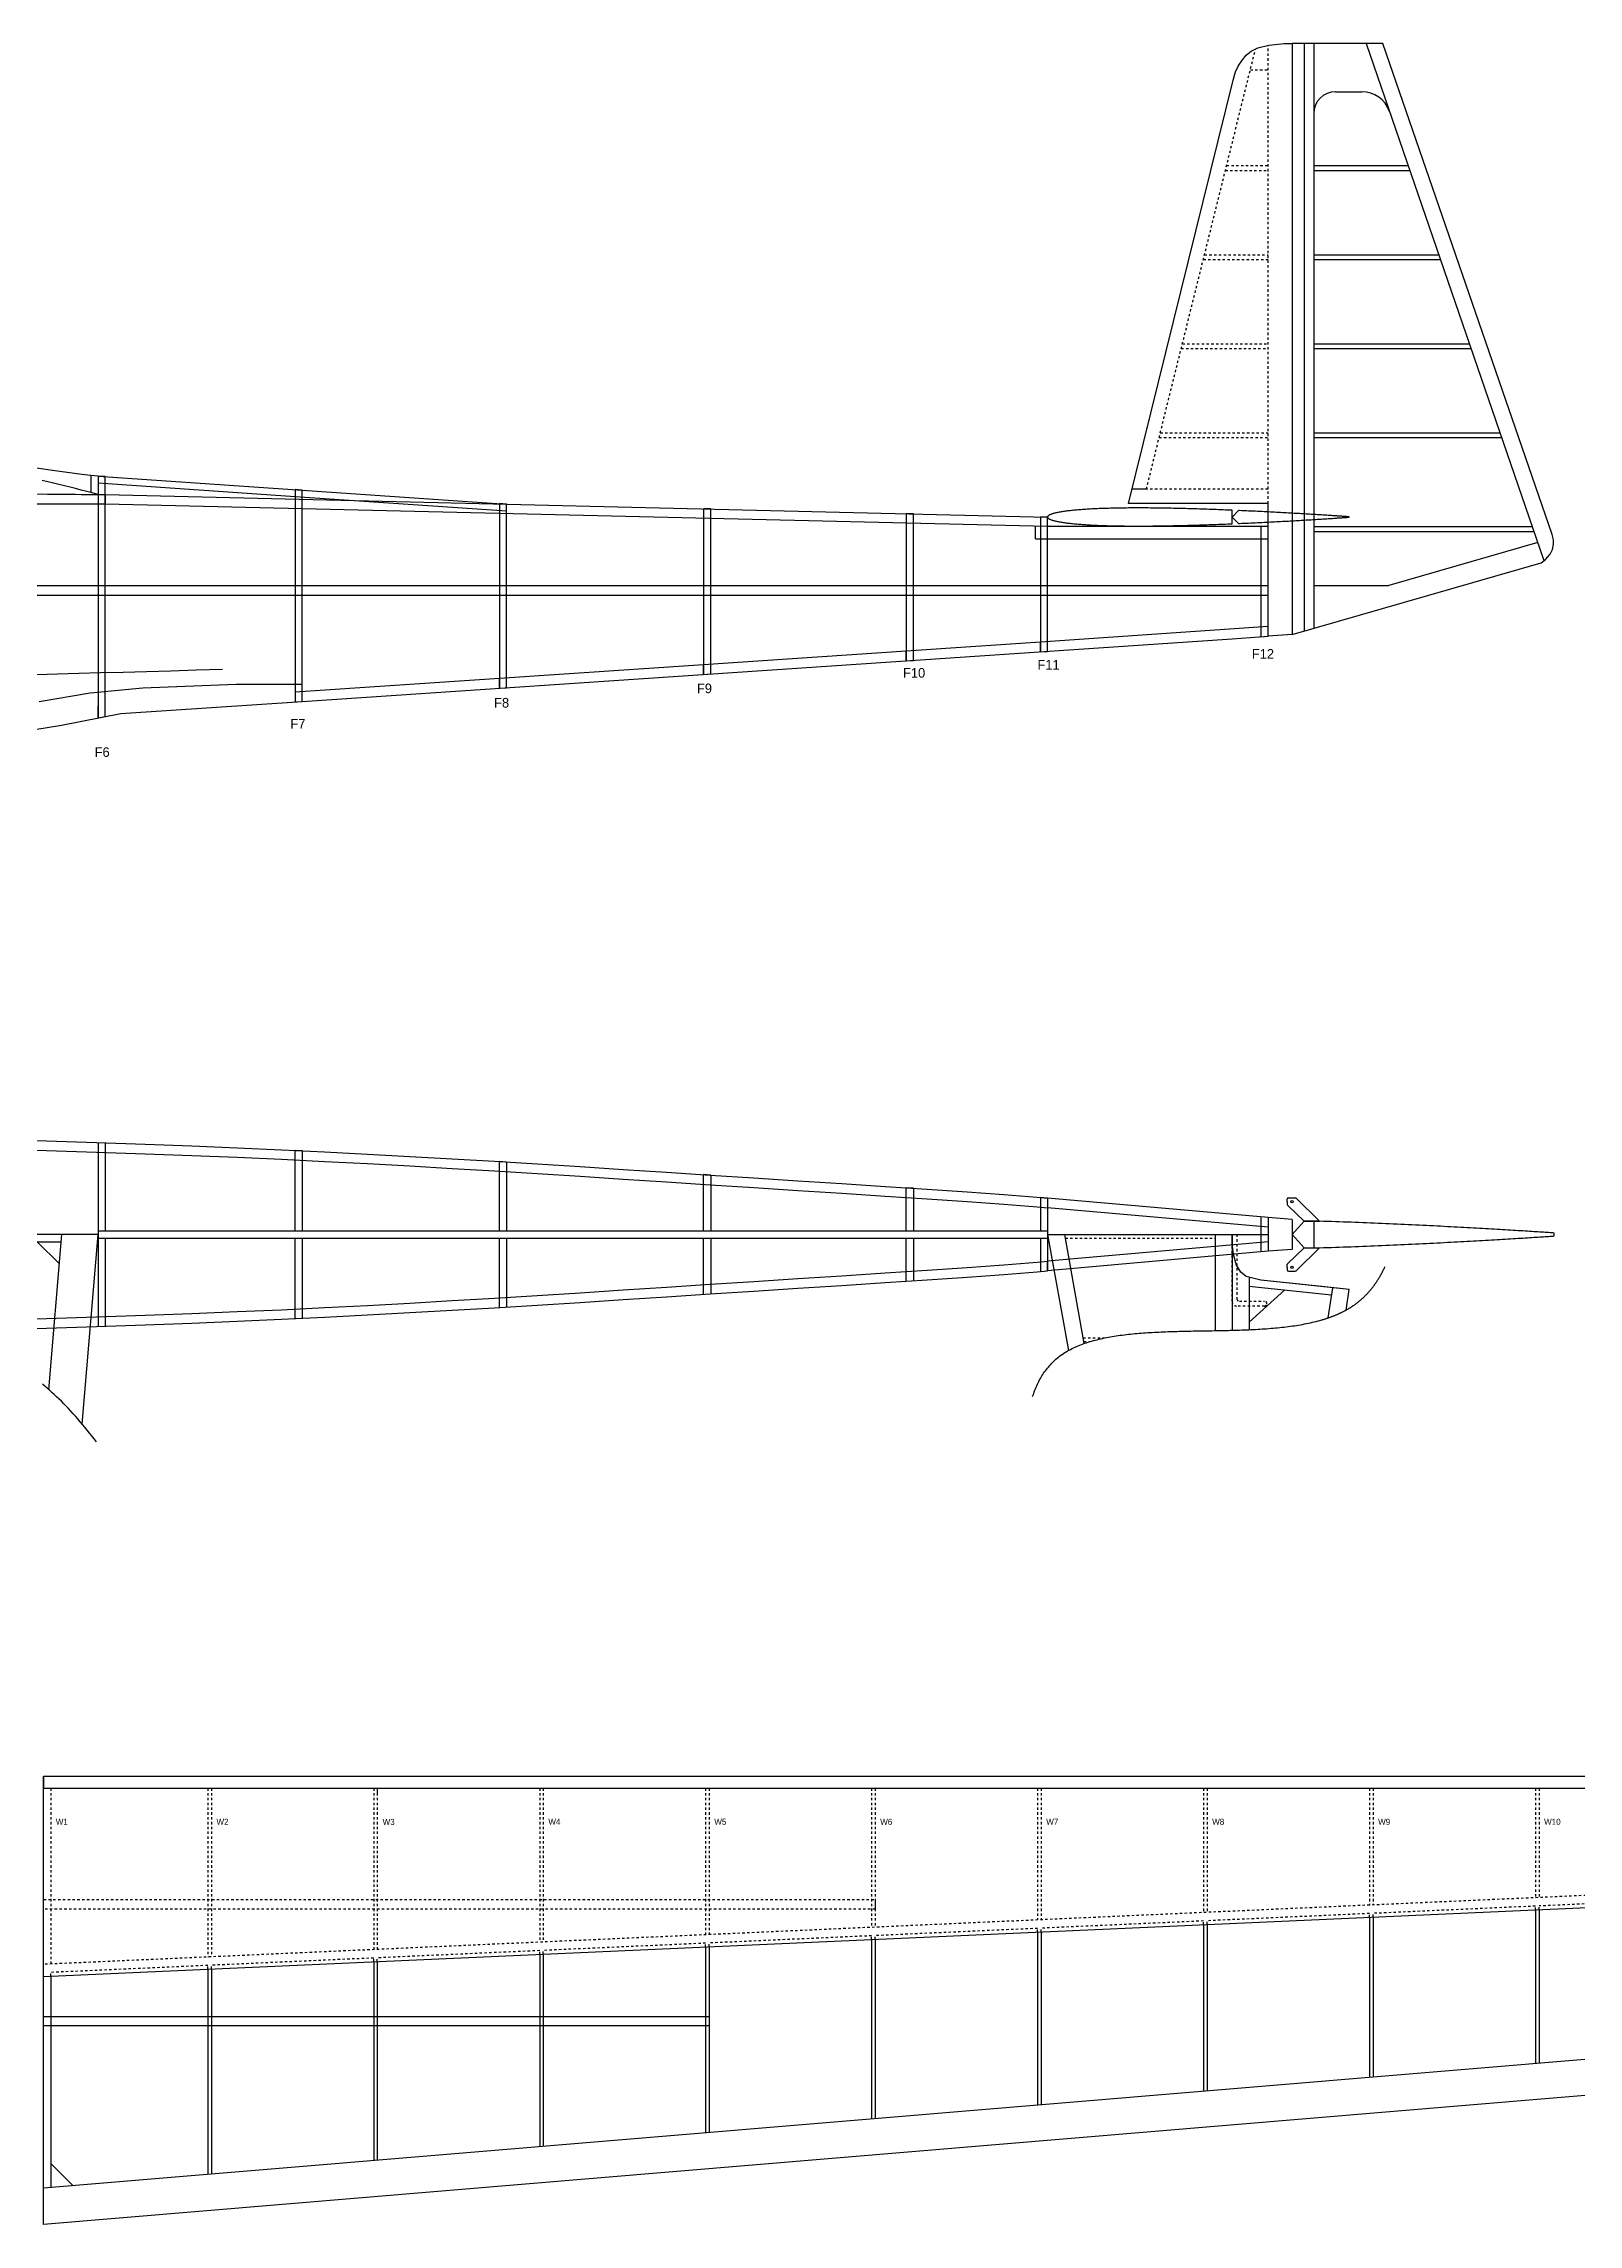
# Model space of a CAD drawing. Extents: x -88 to 2523, y 287 to 1193.
# Drawn here: x 1323 to 1960, y 287 to 1193 of the extents above; entities that cross this region are included whole.
import ezdxf

# ---------------------------------------------------------------- set-up
doc = ezdxf.new("R2010")
doc.units = 0
doc.linetypes.add('JIS_02_1_0', pattern=[2, 1, -1])
doc.layers.get('0').update_dxf_attribs({"linetype": 'CONTINUOUS'})
doc.layers.add('SÄLJ', color=7, linetype='CONTINUOUS')

# ---------------------------------------------------------------- blocks, each defined once
blk = doc.blocks.new('*U8')
at = {"layer": 'SÄLJ', "color": 253}
blk.add_text('F6', height=4, dxfattribs=at).set_placement((1343.84, 896.55))
blk = doc.blocks.new('*U9')
at = {"layer": 'SÄLJ', "color": 253}
blk.add_text('F7', height=4, dxfattribs=at).set_placement((1425.2, 908.32))
blk = doc.blocks.new('*U10')
at = {"layer": 'SÄLJ', "color": 253}
blk.add_text('F8', height=4, dxfattribs=at).set_placement((1509.84, 917.05))
blk = doc.blocks.new('*U11')
at = {"layer": 'SÄLJ', "color": 253}
blk.add_text('F9', height=4, dxfattribs=at).set_placement((1594.14, 923.04))
blk = doc.blocks.new('*U12')
at = {"layer": 'SÄLJ', "color": 253}
blk.add_text('F10', height=4, dxfattribs=at).set_placement((1679.78, 929.49))
blk = doc.blocks.new('*U13')
at = {"layer": 'SÄLJ', "color": 253}
blk.add_text('F11', height=4, dxfattribs=at).set_placement((1735.65, 932.84))
blk = doc.blocks.new('*U14')
at = {"layer": 'SÄLJ', "color": 253}
blk.add_text('F12', height=4, dxfattribs=at).set_placement((1824.75, 937.39))
blk = doc.blocks.new('*U38')
at = {"layer": 'SÄLJ', "color": 253}
blk.add_text('W1', height=2.5, rotation=360, dxfattribs=at).set_placement((1327.69, 452.82))
blk = doc.blocks.new('*U39')
at = {"layer": 'SÄLJ', "color": 253}
blk.add_text('W2', height=2.5, rotation=360, dxfattribs=at).set_placement((1394.46, 452.82))
blk = doc.blocks.new('*U40')
at = {"layer": 'SÄLJ', "color": 253}
blk.add_text('W3', height=2.5, rotation=360, dxfattribs=at).set_placement((1463.51, 452.77))
blk = doc.blocks.new('*U41')
at = {"layer": 'SÄLJ', "color": 253}
blk.add_text('W4', height=2.5, rotation=360, dxfattribs=at).set_placement((1532.39, 452.81))
blk = doc.blocks.new('*U42')
at = {"layer": 'SÄLJ', "color": 253}
blk.add_text('W5', height=2.5, rotation=360, dxfattribs=at).set_placement((1601.36, 452.81))
blk = doc.blocks.new('*U43')
at = {"layer": 'SÄLJ', "color": 253}
blk.add_text('W6', height=2.5, rotation=360, dxfattribs=at).set_placement((1670.31, 452.8))
blk = doc.blocks.new('*U44')
at = {"layer": 'SÄLJ', "color": 253}
blk.add_text('W7', height=2.5, rotation=360, dxfattribs=at).set_placement((1739.3, 452.82))
blk = doc.blocks.new('*U45')
at = {"layer": 'SÄLJ', "color": 253}
blk.add_text('W8', height=2.5, rotation=360, dxfattribs=at).set_placement((1808.26, 452.81))
blk = doc.blocks.new('*U46')
at = {"layer": 'SÄLJ', "color": 253}
blk.add_text('W9', height=2.5, rotation=360, dxfattribs=at).set_placement((1877.23, 452.81))
blk = doc.blocks.new('*U47')
at = {"layer": 'SÄLJ', "color": 253}
blk.add_text('W10', height=2.5, rotation=360, dxfattribs=at).set_placement((1946.19, 452.81))

msp = doc.modelspace()

# ---------------------------------------------------------------- linework, layer by layer
at = {"layer": 'SÄLJ', "linetype": 'JIS_02_1_0'}
for p, q in [((1780.91, 1007.86), (1826.24, 1190.62)), ((1831.48, 1001.86), (1831.48, 1192.1)), ((1824.12, 1182.1), (1831.48, 1182.1)), ((1814.24, 1142.24), (1831.48, 1142.24)), ((1813.74, 1140.24), (1831.48, 1140.24)), ((1804.57, 1103.24), (1831.48, 1103.24)), ((1805.06, 1105.24), (1831.48, 1105.24)), ((1795.39, 1066.24), (1831.48, 1066.24)), ((1795.89, 1068.24), (1831.48, 1068.24)), ((1786.22, 1029.24), (1831.48, 1029.24)), ((1786.71, 1031.24), (1831.48, 1031.24)), ((1831.48, 1007.86), (1780.91, 1007.86)), ((1747.25, 696.6), (1809.56, 696.6)), ((1754.67, 655.11), (1763.52, 655.11)), ((1754.94, 653.61), (1757.53, 653.61)), ((1325.63, 468), (1325.63, 394.97)), ((1390.84, 468), (1390.84, 397.88)), ((1392.34, 468), (1392.34, 397.95)), ((1459.81, 468), (1459.81, 400.96)), ((1461.31, 468), (1461.31, 401.03)), ((1528.78, 468), (1528.78, 404.04)), ((1530.28, 468), (1530.28, 404.11)), ((1597.74, 468), (1597.74, 407.12)), ((1599.24, 468), (1599.24, 407.19)), ((1666.71, 468), (1666.71, 410.2)), ((1668.21, 468), (1668.21, 410.27)), ((1735.68, 468), (1735.68, 413.28)), ((1737.18, 468), (1737.18, 413.35)), ((1804.64, 468), (1804.64, 416.36)), ((1806.14, 468), (1806.14, 416.43)), ((1873.61, 468), (1873.61, 419.44)), ((1875.11, 468), (1875.11, 419.51)), ((1942.58, 468), (1942.58, 422.52)), ((1944.08, 468), (1944.08, 422.59)), ((2507.1, 447.74), (1322.63, 394.83)), ((1322.63, 421.8), (1668.21, 421.8)), ((1668.21, 417.8), (1322.63, 417.8)), ((1942.58, 419.02), (1875.11, 416.01)), ((1942.58, 417.52), (1942.58, 419.02)), ((2010.8, 422.07), (1944.08, 419.09)), ((1944.08, 417.59), (1944.08, 419.09)), ((1735.68, 409.78), (1668.21, 406.77)), ((1735.68, 408.28), (1735.68, 409.78)), ((1804.64, 412.86), (1737.18, 409.85)), ((1737.18, 408.35), (1737.18, 409.85)), ((1804.64, 411.36), (1804.64, 412.86)), ((1873.61, 415.94), (1806.14, 412.93)), ((1806.14, 411.43), (1806.14, 412.93)), ((1873.61, 414.44), (1873.61, 415.94)), ((1875.11, 414.51), (1875.11, 416.01)), ((1528.78, 400.54), (1461.31, 397.53)), ((1528.78, 399.04), (1528.78, 400.54)), ((1597.74, 403.62), (1530.28, 400.61)), ((1530.28, 399.11), (1530.28, 400.61)), ((1597.74, 402.12), (1597.74, 403.62)), ((1666.71, 406.7), (1599.24, 403.69)), ((1599.24, 402.19), (1599.24, 403.69)), ((1666.71, 405.2), (1666.71, 406.7)), ((1668.21, 405.27), (1668.21, 406.77)), ((1390.84, 394.38), (1325.63, 391.47)), ((1325.63, 389.97), (1325.63, 391.47)), ((1390.84, 392.88), (1390.84, 394.38)), ((1459.81, 397.46), (1392.34, 394.45)), ((1392.34, 392.95), (1392.34, 394.45)), ((1459.81, 395.96), (1459.81, 397.46)), ((1461.31, 396.03), (1461.31, 397.53))]:
    msp.add_line(p, q, dxfattribs=at)
at = {"layer": 'SÄLJ'}
for p, q in [((1846.48, 1192.95), (1846.48, 948.88)), ((1850.48, 1192.95), (1850.48, 950.03)), ((1872.19, 1192.95), (1946.08, 978.23)), ((1879.19, 1192.95), (1872.19, 1192.95)), ((1859.48, 1172.95), (1870.51, 1172.95)), ((1850.48, 1142.24), (1889.64, 1142.24)), ((1850.48, 1140.24), (1890.33, 1140.24)), ((1850.48, 1105.24), (1902.38, 1105.24)), ((1850.48, 1103.24), (1903.06, 1103.24)), ((1850.48, 1068.24), (1915.11, 1068.24)), ((1850.48, 1066.24), (1915.8, 1066.24)), ((1850.48, 1031.24), (1927.84, 1031.24)), ((1850.48, 1029.24), (1928.53, 1029.24)), ((1342.24, 1013.46), (1342.24, 1006.39)), ((1345.24, 1013.26), (1515.02, 1001.61)), ((1345.24, 1013.07), (1345.24, 1005.59)), ((1427.13, 1004.64), (1345.24, 1010.26)), ((1780.91, 1007.86), (1774.91, 1007.86)), ((1348.24, 1005.59), (1739.87, 996.24)), ((1739.87, 992.24), (1348.24, 1001.54)), ((1515.02, 998.61), (1427.13, 1004.64)), ((1734.87, 987.24), (1734.87, 992.36)), ((1739.87, 992.24), (1739.87, 996.24)), ((1831.48, 992.24), (1739.87, 992.24)), ((1831.48, 946.69), (1831.48, 992.24)), ((1850.48, 992.24), (1941.26, 992.24)), ((1850.48, 990.24), (1941.95, 990.24)), ((1734.87, 987.24), (1831.48, 987.24)), ((1943.53, 985.65), (1881.72, 967.76)), ((1159.02, 967.76), (1816.56, 967.76)), ((1159.02, 963.76), (1816.56, 963.76)), ((1816.56, 967.76), (1831.48, 967.76)), ((1816.56, 963.76), (1831.48, 963.76)), ((1850.48, 967.76), (1881.72, 967.76)), ((1345.24, 912.73), (1345.24, 917.73)), ((1345.24, 912.73), (1345.24, 915.73)), ((1430.13, 919.61), (1430.13, 922.61)), ((1345.24, 736.35), (1345.24, 659.86)), ((1348.24, 736.25), (1348.24, 699.6)), ((1427.13, 699.6), (1427.13, 733.06)), ((1430.13, 732.92), (1427.13, 733.06)), ((1430.13, 732.92), (1430.13, 699.6)), ((1512.02, 699.6), (1512.02, 728.39)), ((1515.02, 728.21), (1512.02, 728.39)), ((1515.02, 728.21), (1515.02, 699.6)), ((1596.91, 699.6), (1596.91, 722.98)), ((1599.91, 722.78), (1596.91, 722.98)), ((1599.91, 722.78), (1599.91, 699.6)), ((1681.07, 699.6), (1681.07, 717.53)), ((1684.07, 717.33), (1681.07, 717.53)), ((1684.07, 717.33), (1684.07, 699.6)), ((1736.87, 713.48), (1736.87, 699.6)), ((1739.87, 713.21), (1736.87, 713.48)), ((1739.87, 713.21), (1739.87, 683)), ((1831.48, 705.1), (1739.87, 713.21)), ((1739.87, 713.21), (1739.87, 709.21)), ((1831.48, 701.1), (1739.87, 709.21)), ((1839.48, 711.79), (1839.48, 712.79)), ((1839.48, 711.79), (1839.48, 710.51)), ((1839.63, 710.15), (1846.48, 703.69)), ((1839.98, 713.29), (1842.77, 713.29)), ((1843.12, 713.15), (1852.9, 703.62)), ((1345.24, 698.1), (1159.02, 698.1)), ((1345.24, 698.1), (1159.02, 698.1)), ((1324.85, 633.59), (1330.24, 698.1)), ((1345.24, 698.1), (1330.24, 698.1)), ((1338.66, 619.31), (1345.24, 698.1)), ((1739.87, 698.1), (1831.48, 698.1)), ((1755.08, 652.82), (1746.99, 698.1)), ((1809.56, 698.1), (1809.56, 658.16)), ((1816.56, 698.1), (1816.56, 658.31)), ((1816.56, 698.1), (1816.56, 658.31)), ((1828.48, 705.36), (1828.48, 690.85)), ((1831.48, 705.1), (1831.48, 691.11)), ((1841.48, 704.36), (1831.48, 705.1)), ((1841.48, 704.36), (1841.48, 691.85)), ((1846.48, 703.69), (1841.48, 698.1)), ((1841.48, 698.1), (1846.48, 692.52)), ((1850.48, 703.69), (1846.48, 703.69)), ((1846.48, 703.69), (1852.9, 703.62)), ((1242.06, 695.1), (1329.99, 695.1)), ((1319.99, 695.1), (1329.22, 685.88)), ((1348.24, 696.6), (1348.24, 659.96)), ((1427.13, 663.15), (1427.13, 696.6)), ((1430.13, 696.6), (1430.13, 663.29)), ((1512.02, 667.82), (1512.02, 696.6)), ((1515.02, 696.6), (1515.02, 668)), ((1596.91, 673.23), (1596.91, 696.6)), ((1599.91, 696.6), (1599.91, 673.43)), ((1681.07, 678.68), (1681.07, 696.6)), ((1684.07, 696.6), (1684.07, 678.88)), ((1736.87, 696.6), (1736.87, 682.73)), ((1831.48, 695.11), (1739.87, 687)), ((1831.48, 691.11), (1739.87, 683)), ((1841.48, 691.85), (1831.48, 691.11)), ((1839.63, 686.06), (1846.48, 692.52)), ((1843.12, 683.06), (1852.9, 692.59)), ((1846.48, 692.52), (1852.9, 692.59)), ((1846.48, 692.52), (1850.48, 692.52)), ((1739.87, 683), (1739.87, 687)), ((1823.56, 680.33), (1823.56, 658.55)), ((1839.48, 684.42), (1839.48, 685.7)), ((1839.48, 684.42), (1839.48, 683.42)), ((1839.98, 682.92), (1842.77, 682.92)), ((1823.56, 676.63), (1853.79, 673.45)), ((1823.56, 661.63), (1838.48, 675.06)), ((1853.79, 673.45), (1857.81, 673.02)), ((1858.25, 675.99), (1856.39, 663.44)), ((1322.63, 286.78), (1322.63, 473)), ((1322.63, 473), (1322.63, 468)), ((1322.63, 468), (2507.1, 468)), ((1461.31, 468), (1461.31, 465)), ((1322.63, 389.83), (2507.1, 442.74)), ((1668.21, 421.8), (1668.21, 417.8)), ((1942.58, 417.52), (1942.58, 353.59)), ((1944.08, 417.59), (1944.08, 353.72)), ((1735.68, 408.28), (1735.68, 336.3)), ((1737.18, 408.35), (1737.18, 336.43)), ((1804.64, 411.36), (1804.64, 342.07)), ((1806.14, 411.43), (1806.14, 342.19)), ((1873.61, 414.44), (1873.61, 347.83)), ((1875.11, 414.51), (1875.11, 347.96)), ((1528.78, 399.04), (1528.78, 319.01)), ((1530.28, 399.11), (1530.28, 319.14)), ((1597.74, 402.12), (1597.74, 324.77)), ((1599.24, 402.19), (1599.24, 324.9)), ((1666.71, 405.2), (1666.71, 330.54)), ((1668.21, 405.27), (1668.21, 330.66)), ((1325.63, 389.97), (1325.63, 302.03)), ((1390.84, 392.88), (1390.84, 307.48)), ((1392.34, 392.95), (1392.34, 307.61)), ((1459.81, 395.96), (1459.81, 313.25)), ((1461.31, 396.03), (1461.31, 313.37)), ((1322.63, 373.22), (1599.24, 373.22)), ((1599.24, 373.22), (1599.24, 369.22)), ((1599.24, 369.22), (1322.63, 369.22)), ((2012.3, 359.42), (1322.63, 301.78)), ((2012.3, 344.42), (1322.63, 286.78)), ((1325.63, 312.03), (1334.85, 302.8)), ((1322.63, 286.78), (1322.63, 301.78))]:
    msp.add_line(p, q, dxfattribs=at)
at = {"layer": 'SÄLJ', "color": 3}
for p, q in [((1736.87, 940.21), (1736.87, 944.21)), ((1596.91, 930.81), (1596.91, 934.81)), ((1681.07, 936.47), (1681.07, 940.47)), ((1512.07, 925.12), (1512.07, 929.12)), ((1831.02, 669.35), (1831.02, 669.35))]:
    msp.add_line(p, q, dxfattribs=at)
at = {"layer": 'SÄLJ'}
for points in [[(1841.48, 947.44), (1831.48, 946.69), (1831.48, 1001.86), (1773.43, 1001.86), (1817.03, 1177.77), (1818.01, 1181.18), (1819.06, 1183.59), (1820.8, 1186.2), (1822.43, 1188.11), (1824.45, 1189.8), (1827.2, 1191.14), (1831.82, 1192.33), (1838.21, 1192.95), (1841.48, 1192.95)], [(1841.48, 1192.95), (1841.48, 947.44), (1945.02, 977.22), (1946.77, 978.54), (1948.76, 980.76), (1949.73, 982.8), (1950.08, 984.94), (1950.08, 986.74), (1949.54, 988.92), (1879.19, 1192.95)], [(1831.48, 950.69), (1736.87, 944.21), (1681.07, 940.47), (1596.91, 934.81), (1512.07, 929.12), (1427.13, 923.41), (1427.13, 919.41), (1430.13, 919.61), (1816.56, 945.57), (1831.48, 946.69)]]:
    msp.add_lwpolyline(points, close=True, dxfattribs=at)
for points in [[(1345.24, 1013.26), (1342.24, 1013.46), (1338.51, 1013.95), (1332.35, 1014.77), (1326.37, 1015.57), (1320.64, 1016.34), (1315.19, 1017.07), (1310.04, 1017.76), (1304.95, 1018.45), (1299.65, 1019.15), (1293.86, 1019.93), (1287.29, 1020.8), (1279.69, 1021.82), (1270.75, 1023), (1260.21, 1024.41)], [(1314.92, 1005.87), (1328.88, 1005.74), (1342.85, 1005.61), (1345.18, 1005.59), (1348.24, 1005.59), (1348.24, 1001.54)], [(1345.24, 1013.26), (1345.24, 912.73), (1348.24, 913.31), (1348.24, 1013.05), (1345.24, 1013.26)], [(1427.13, 1007.64), (1427.13, 919.41), (1430.13, 919.61), (1430.13, 1007.43), (1427.13, 1007.64)], [(1348.24, 1001.54), (1156.02, 1001.54)], [(1512.07, 1001.81), (1512.07, 925.12), (1515.02, 925.31), (1515.02, 1001.61), (1512.07, 1001.81)], [(1596.91, 999.65), (1596.91, 930.81), (1599.91, 931.02), (1599.91, 999.58), (1596.91, 999.65)], [(1681.07, 997.64), (1681.07, 936.47), (1684.07, 936.67), (1684.07, 997.57), (1681.07, 997.64)], [(1736.87, 940.21), (1739.87, 940.42), (1739.87, 996.24), (1736.87, 996.31), (1736.87, 940.21)], [(1828.48, 992.24), (1828.48, 946.46), (1831.48, 946.69), (1831.48, 992.24), (1828.48, 992.24)], [(1298.32, 904.63), (1330.11, 909.81), (1354.67, 914.54), (1430.13, 919.61), (1430.13, 926.46)], [(1396.96, 932.86), (1386, 932.54), (1375.5, 932.24), (1365.41, 931.96), (1355.69, 931.69), (1346.3, 931.44), (1337.21, 931.19), (1328.37, 930.96), (1319.75, 930.73)], [(1430.13, 926.63), (1402.65, 926.63), (1363.91, 925.12), (1342.01, 923.03), (1320.78, 919.38)], [(946.04, 901.42), (949.81, 900.52), (966.98, 897.53), (988.92, 894.47), (1024.11, 891.02), (1056.09, 889.23), (1112.44, 888.58), (1196.02, 888.58), (1205.16, 888.9), (1213.68, 889.66), (1230.22, 892.36), (1251.3, 896.24), (1276.58, 900.85), (1298.32, 904.63), (1330.11, 909.81), (1354.67, 914.54), (1430.13, 919.61)], [(1302.58, 737.61), (1323.82, 737.01), (1344.67, 736.37), (1364.8, 735.68), (1384.22, 734.95), (1403.06, 734.17), (1421.42, 733.34), (1439.41, 732.47), (1457.16, 731.55), (1474.76, 730.58), (1492.35, 729.57), (1510, 728.52), (1527.75, 727.42), (1545.58, 726.3), (1563.5, 725.15), (1581.5, 723.98), (1599.59, 722.8), (1617.77, 721.62), (1636.02, 720.44), (1654.31, 719.26), (1672.35, 718.1), (1689.81, 716.95), (1706.38, 715.82), (1721.72, 714.7), (1735.5, 713.61), (1739.87, 713.21)], [(1302.58, 733.61), (1323.82, 733.01), (1344.67, 732.37), (1364.8, 731.68), (1384.22, 730.95), (1403.06, 730.17), (1421.42, 729.34), (1439.41, 728.47), (1457.16, 727.55), (1474.76, 726.58), (1492.35, 725.57), (1510, 724.52), (1527.75, 723.42), (1545.58, 722.3), (1563.5, 721.15), (1581.5, 719.98), (1599.59, 718.8), (1617.77, 717.62), (1636.02, 716.44), (1654.31, 715.26), (1672.35, 714.1), (1689.81, 712.95), (1706.38, 711.82), (1721.72, 710.7), (1735.5, 709.61), (1739.87, 709.21)], [(1345.24, 699.6), (1348.24, 699.6), (1739.87, 699.6)], [(1739.87, 698.1), (1748.5, 649.89)], [(1739.87, 698.1), (1748.5, 649.89)], [(1863.95, 666.73), (1865.21, 675.26), (1828.54, 679.12), (1822.36, 680.62), (1820.19, 682.41), (1818.31, 685.42), (1817.18, 689.76), (1816.56, 694.4), (1816.56, 698.1)], [(1853.79, 676.46), (1828.54, 679.12), (1822.36, 680.62), (1820.19, 682.41), (1818.31, 685.42), (1817.18, 689.76), (1816.56, 694.4), (1816.56, 698.1)], [(1345.24, 696.6), (1348.24, 696.6), (1739.87, 696.6)], [(1302.58, 662.6), (1323.82, 663.2), (1344.67, 663.84), (1364.8, 664.53), (1384.22, 665.26), (1403.06, 666.04), (1421.42, 666.87), (1439.41, 667.74), (1457.16, 668.66), (1474.76, 669.63), (1492.35, 670.64), (1510, 671.69), (1527.75, 672.79), (1545.58, 673.91), (1563.5, 675.06), (1581.5, 676.23), (1599.59, 677.41), (1617.77, 678.59), (1636.02, 679.77), (1654.31, 680.95), (1672.35, 682.11), (1689.81, 683.26), (1706.38, 684.39), (1721.72, 685.51), (1735.5, 686.6), (1739.87, 687)], [(1302.58, 658.6), (1323.82, 659.2), (1344.67, 659.84), (1364.8, 660.53), (1384.22, 661.26), (1403.06, 662.04), (1421.42, 662.87), (1439.41, 663.74), (1457.16, 664.66), (1474.76, 665.63), (1492.35, 666.64), (1510, 667.69), (1527.75, 668.79), (1545.58, 669.91), (1563.5, 671.06), (1581.5, 672.23), (1599.59, 673.41), (1617.77, 674.59), (1636.02, 675.77), (1654.31, 676.95), (1672.35, 678.11), (1689.81, 679.26), (1706.38, 680.39), (1721.72, 681.51), (1735.5, 682.6), (1739.87, 683)], [(1863.95, 666.73), (1865.21, 675.26), (1853.79, 676.46)], [(1322.63, 473), (2507.1, 473), (2509.74, 472.45), (2512.47, 471.28), (2514.48, 470), (2517.32, 467.47), (2519.85, 463.94), (2521.72, 459.75), (2522.63, 455.82)]]:
    msp.add_lwpolyline(points, dxfattribs=at)
at = {"layer": 'SÄLJ', "linetype": 'CONTINUOUS'}
for points in [[(1345.18, 1005.59), (1342.87, 1006.22), (1340.56, 1006.85), (1338.25, 1007.46), (1335.93, 1008.06), (1333.62, 1008.64), (1331.31, 1009.21), (1328.99, 1009.76), (1326.67, 1010.31), (1324.36, 1010.84), (1322.05, 1011.37)], [(1321.9, 1005.81), (1324.23, 1005.78), (1326.56, 1005.76), (1328.88, 1005.74), (1331.21, 1005.72), (1333.54, 1005.7), (1335.87, 1005.68), (1338.2, 1005.66), (1340.52, 1005.64), (1342.85, 1005.61), (1345.18, 1005.59), (1345.18, 1005.59)]]:
    msp.add_lwpolyline(points, dxfattribs=at)
for points in [[(1816.56, 999.04), (1815.8, 999.07), (1814.83, 999.11), (1813.86, 999.15), (1812.89, 999.19), (1811.91, 999.23), (1810.93, 999.26), (1809.95, 999.3), (1808.96, 999.34), (1807.98, 999.37), (1806.99, 999.41), (1806.01, 999.44), (1805.02, 999.48), (1804.03, 999.51), (1803.04, 999.54), (1802.05, 999.57), (1801.06, 999.6), (1800.07, 999.63), (1799.08, 999.66), (1798.1, 999.69), (1797.11, 999.72), (1796.12, 999.74), (1795.14, 999.77), (1794.16, 999.79), (1793.18, 999.81), (1792.2, 999.83), (1791.23, 999.85), (1790.26, 999.87), (1789.29, 999.89), (1788.32, 999.91), (1787.36, 999.92), (1786.4, 999.93), (1785.45, 999.95), (1784.5, 999.96), (1783.56, 999.97), (1782.61, 999.98), (1781.68, 999.99), (1780.75, 999.99), (1779.82, 1000), (1778.9, 1000), (1777.99, 1000), (1777.08, 1000), (1776.18, 1000), (1775.29, 1000), (1774.4, 999.99), (1773.52, 999.99), (1772.65, 999.98), (1771.78, 999.97), (1770.92, 999.96), (1770.07, 999.95), (1769.23, 999.93), (1768.4, 999.92), (1767.57, 999.9), (1766.76, 999.88), (1765.95, 999.86), (1765.15, 999.84), (1764.36, 999.82), (1763.58, 999.79), (1762.81, 999.77), (1762.05, 999.74), (1761.3, 999.71), (1760.56, 999.68), (1759.83, 999.65), (1759.11, 999.61), (1758.41, 999.58), (1757.71, 999.54), (1757.02, 999.5), (1756.35, 999.46), (1755.69, 999.42), (1755.03, 999.37), (1754.4, 999.33), (1753.77, 999.28), (1753.15, 999.23), (1752.55, 999.19), (1751.96, 999.14), (1751.38, 999.08), (1750.82, 999.03), (1750.27, 998.98), (1749.73, 998.92), (1749.2, 998.86), (1748.69, 998.8), (1748.19, 998.75), (1747.7, 998.68), (1747.23, 998.62), (1746.77, 998.56), (1746.33, 998.5), (1745.9, 998.43), (1745.48, 998.36), (1745.08, 998.3), (1744.69, 998.23), (1744.32, 998.16), (1743.96, 998.09), (1743.62, 998.02), (1743.29, 997.94), (1742.97, 997.87), (1742.67, 997.8), (1742.39, 997.72), (1742.12, 997.64), (1741.86, 997.57), (1741.62, 997.49), (1741.4, 997.41), (1741.19, 997.33), (1741, 997.25), (1740.82, 997.17), (1740.65, 997.09), (1740.51, 997.01), (1740.37, 996.92), (1740.26, 996.84), (1740.16, 996.76), (1740.07, 996.67), (1740, 996.59), (1739.94, 996.5), (1739.91, 996.41), (1739.88, 996.33), (1739.87, 996.24), (1739.88, 996.15), (1739.91, 996.06), (1739.94, 995.98), (1740, 995.89), (1740.07, 995.81), (1740.16, 995.72), (1740.26, 995.64), (1740.37, 995.55), (1740.51, 995.47), (1740.65, 995.39), (1740.82, 995.31), (1741, 995.23), (1741.19, 995.15), (1741.4, 995.07), (1741.62, 994.99), (1741.86, 994.91), (1742.12, 994.83), (1742.39, 994.76), (1742.67, 994.68), (1742.97, 994.61), (1743.29, 994.54), (1743.62, 994.46), (1743.96, 994.39), (1744.32, 994.32), (1744.69, 994.25), (1745.08, 994.18), (1745.48, 994.12), (1745.9, 994.05), (1746.33, 993.98), (1746.77, 993.92), (1747.23, 993.86), (1747.7, 993.79), (1748.19, 993.73), (1748.69, 993.67), (1749.2, 993.62), (1749.73, 993.56), (1750.27, 993.5), (1750.82, 993.45), (1751.38, 993.39), (1751.96, 993.34), (1752.55, 993.29), (1753.15, 993.24), (1753.77, 993.2), (1754.4, 993.15), (1755.03, 993.11), (1755.69, 993.06), (1756.35, 993.02), (1757.02, 992.98), (1757.71, 992.94), (1758.41, 992.9), (1759.11, 992.87), (1759.83, 992.83), (1760.56, 992.8), (1761.3, 992.77), (1762.05, 992.74), (1762.81, 992.71), (1763.58, 992.69), (1764.36, 992.66), (1765.15, 992.64), (1765.95, 992.62), (1766.76, 992.6), (1767.57, 992.58), (1768.4, 992.56), (1769.23, 992.55), (1770.07, 992.53), (1770.92, 992.52), (1771.78, 992.51), (1772.65, 992.5), (1773.52, 992.49), (1774.4, 992.49), (1775.29, 992.48), (1776.18, 992.48), (1777.08, 992.48), (1777.99, 992.48), (1778.9, 992.48), (1779.82, 992.48), (1780.75, 992.49), (1781.68, 992.49), (1782.61, 992.5), (1783.56, 992.51), (1784.5, 992.52), (1785.45, 992.53), (1786.4, 992.54), (1787.36, 992.56), (1788.32, 992.57), (1789.29, 992.59), (1790.26, 992.61), (1791.23, 992.63), (1792.2, 992.65), (1793.18, 992.67), (1794.16, 992.69), (1795.14, 992.71), (1796.12, 992.74), (1797.11, 992.76), (1798.1, 992.79), (1799.08, 992.82), (1800.07, 992.85), (1801.06, 992.88), (1802.05, 992.91), (1803.04, 992.94), (1804.03, 992.97), (1805.02, 993), (1806.01, 993.04), (1806.99, 993.07), (1807.98, 993.11), (1808.96, 993.14), (1809.95, 993.18), (1810.93, 993.21), (1811.91, 993.25), (1812.89, 993.29), (1813.86, 993.33), (1814.83, 993.37), (1815.8, 993.41), (1816.56, 993.44)], [(1819.25, 993.56), (1819.64, 993.57), (1820.59, 993.62), (1821.53, 993.66), (1822.47, 993.7), (1823.41, 993.74), (1824.34, 993.79), (1825.26, 993.83), (1826.18, 993.87), (1827.1, 993.92), (1828, 993.96), (1828.91, 994.01), (1829.8, 994.05), (1830.69, 994.1), (1831.57, 994.14), (1832.44, 994.18), (1833.31, 994.23), (1834.16, 994.27), (1835.01, 994.32), (1835.86, 994.36), (1836.69, 994.41), (1837.52, 994.45), (1838.33, 994.5), (1839.14, 994.54), (1839.94, 994.58), (1840.73, 994.63), (1841.51, 994.67), (1842.28, 994.71), (1843.04, 994.76), (1843.79, 994.8), (1844.53, 994.84), (1845.26, 994.89), (1845.98, 994.93), (1846.68, 994.97), (1847.38, 995.01), (1848.07, 995.05), (1848.74, 995.09), (1849.4, 995.13), (1850.05, 995.17), (1850.69, 995.21), (1851.32, 995.25), (1851.94, 995.29), (1852.54, 995.32), (1853.13, 995.36), (1853.71, 995.4), (1854.27, 995.43), (1854.82, 995.47), (1855.36, 995.5), (1855.89, 995.53), (1856.4, 995.57), (1856.9, 995.6), (1857.39, 995.63), (1857.86, 995.66), (1858.32, 995.69), (1858.76, 995.72), (1859.19, 995.75), (1859.61, 995.78), (1860.01, 995.8), (1860.4, 995.83), (1860.77, 995.86), (1861.13, 995.88), (1861.47, 995.9), (1861.8, 995.92), (1862.12, 995.95), (1862.42, 995.97), (1862.7, 995.99), (1862.97, 996), (1863.23, 996.02), (1863.47, 996.04), (1863.69, 996.05), (1863.9, 996.07), (1864.09, 996.08), (1864.27, 996.09), (1864.44, 996.11), (1864.58, 996.12), (1864.72, 996.13), (1864.83, 996.13), (1864.93, 996.14), (1865.02, 996.15), (1865.09, 996.15), (1865.14, 996.16), (1865.18, 996.16), (1865.21, 996.16), (1865.21, 996.16), (1865.21, 996.32), (1865.21, 996.32), (1865.18, 996.32), (1865.14, 996.32), (1865.09, 996.33), (1865.02, 996.33), (1864.93, 996.34), (1864.83, 996.35), (1864.72, 996.35), (1864.58, 996.36), (1864.44, 996.37), (1864.27, 996.38), (1864.09, 996.4), (1863.9, 996.41), (1863.69, 996.42), (1863.47, 996.44), (1863.23, 996.46), (1862.97, 996.47), (1862.7, 996.49), (1862.42, 996.51), (1862.12, 996.53), (1861.8, 996.55), (1861.47, 996.58), (1861.13, 996.6), (1860.77, 996.62), (1860.4, 996.65), (1860.01, 996.67), (1859.61, 996.7), (1859.19, 996.73), (1858.76, 996.76), (1858.32, 996.79), (1857.86, 996.82), (1857.39, 996.85), (1856.9, 996.88), (1856.4, 996.91), (1855.89, 996.94), (1855.36, 996.98), (1854.82, 997.01), (1854.27, 997.05), (1853.71, 997.08), (1853.13, 997.12), (1852.54, 997.16), (1851.94, 997.19), (1851.32, 997.23), (1850.69, 997.27), (1850.05, 997.31), (1849.4, 997.35), (1848.74, 997.39), (1848.07, 997.43), (1847.38, 997.47), (1846.68, 997.51), (1845.98, 997.55), (1845.26, 997.59), (1844.53, 997.64), (1843.79, 997.68), (1843.04, 997.72), (1842.28, 997.76), (1841.51, 997.81), (1840.73, 997.85), (1839.94, 997.89), (1839.14, 997.94), (1838.33, 997.98), (1837.52, 998.03), (1836.69, 998.07), (1835.86, 998.12), (1835.01, 998.16), (1834.16, 998.21), (1833.31, 998.25), (1832.44, 998.29), (1831.57, 998.34), (1830.69, 998.38), (1829.8, 998.43), (1828.91, 998.47), (1828, 998.52), (1827.1, 998.56), (1826.18, 998.6), (1825.26, 998.65), (1824.34, 998.69), (1823.41, 998.73), (1822.47, 998.78), (1821.53, 998.82), (1820.59, 998.86), (1819.64, 998.91), (1819.25, 998.92), (1816.56, 996.24)], [(1850.48, 692.52), (1851.26, 692.54), (1852.9, 692.59), (1854.53, 692.65), (1856.17, 692.7), (1857.8, 692.75), (1859.44, 692.81), (1861.07, 692.87), (1862.7, 692.92), (1864.33, 692.98), (1865.95, 693.04), (1867.58, 693.11), (1869.19, 693.17), (1870.81, 693.23), (1872.42, 693.3), (1874.03, 693.36), (1875.63, 693.43), (1877.22, 693.49), (1878.81, 693.56), (1880.4, 693.63), (1881.97, 693.7), (1883.54, 693.77), (1885.11, 693.84), (1886.66, 693.91), (1888.21, 693.98), (1889.75, 694.05), (1891.27, 694.12), (1892.79, 694.2), (1894.3, 694.27), (1895.8, 694.34), (1897.29, 694.41), (1898.77, 694.49), (1900.24, 694.56), (1901.69, 694.63), (1903.14, 694.71), (1904.57, 694.78), (1905.99, 694.86), (1907.39, 694.93), (1908.78, 695), (1910.16, 695.08), (1911.53, 695.15), (1912.88, 695.22), (1914.21, 695.3), (1915.53, 695.37), (1916.84, 695.44), (1918.13, 695.51), (1919.4, 695.58), (1920.66, 695.66), (1921.9, 695.73), (1923.12, 695.8), (1924.32, 695.87), (1925.51, 695.94), (1926.68, 696), (1927.83, 696.07), (1928.97, 696.14), (1930.08, 696.21), (1931.18, 696.27), (1932.25, 696.34), (1933.31, 696.4), (1934.35, 696.47), (1935.36, 696.53), (1936.36, 696.59), (1937.34, 696.65), (1938.29, 696.71), (1939.23, 696.77), (1940.14, 696.83), (1941.03, 696.88), (1941.9, 696.94), (1942.75, 696.99), (1943.57, 697.05), (1944.37, 697.1), (1945.15, 697.15), (1945.91, 697.2), (1946.65, 697.25), (1947.36, 697.3), (1948.05, 697.34), (1948.71, 697.39), (1949.35, 697.43), (1949.97, 697.47), (1950.32, 697.49), (1950.32, 698.72), (1949.97, 698.74), (1949.35, 698.78), (1948.71, 698.82), (1948.05, 698.87), (1947.36, 698.91), (1946.65, 698.96), (1945.91, 699.01), (1945.15, 699.06), (1944.37, 699.11), (1943.57, 699.16), (1942.75, 699.22), (1941.9, 699.27), (1941.03, 699.33), (1940.14, 699.38), (1939.23, 699.44), (1938.29, 699.5), (1937.34, 699.56), (1936.36, 699.62), (1935.36, 699.68), (1934.35, 699.74), (1933.31, 699.81), (1932.25, 699.87), (1931.18, 699.94), (1930.08, 700), (1928.97, 700.07), (1927.83, 700.14), (1926.68, 700.21), (1925.51, 700.27), (1924.32, 700.34), (1923.12, 700.41), (1921.9, 700.48), (1920.66, 700.55), (1919.4, 700.63), (1918.13, 700.7), (1916.84, 700.77), (1915.53, 700.84), (1914.21, 700.91), (1912.88, 700.99), (1911.53, 701.06), (1910.16, 701.13), (1908.78, 701.21), (1907.39, 701.28), (1905.99, 701.35), (1904.57, 701.43), (1903.14, 701.5), (1901.69, 701.58), (1900.24, 701.65), (1898.77, 701.72), (1897.29, 701.8), (1895.8, 701.87), (1894.3, 701.94), (1892.79, 702.01), (1891.27, 702.09), (1889.75, 702.16), (1888.21, 702.23), (1886.66, 702.3), (1885.11, 702.37), (1883.54, 702.44), (1881.97, 702.51), (1880.4, 702.58), (1878.81, 702.65), (1877.22, 702.72), (1875.63, 702.78), (1874.03, 702.85), (1872.42, 702.91), (1870.81, 702.98), (1869.19, 703.04), (1867.58, 703.1), (1865.95, 703.17), (1864.33, 703.23), (1862.7, 703.29), (1861.07, 703.34), (1859.44, 703.4), (1857.8, 703.46), (1856.17, 703.51), (1854.53, 703.56), (1852.9, 703.62), (1851.26, 703.67), (1850.48, 703.69)]]:
    msp.add_lwpolyline(points, close=True, dxfattribs=at)
at = {"layer": 'SÄLJ', "linetype": 'JIS_02_1_0'}
msp.add_lwpolyline([(1818.56, 698.1), (1818.56, 671.35, 0.414214), (1819.56, 670.35), (1830.02, 670.35, -0.414214), (1831.02, 669.35, -0.414214), (1830.02, 668.35), (1818.56, 668.35, -0.414214), (1816.56, 670.35), (1816.56, 698.1)], format="xyb", dxfattribs=at)
at = {"layer": 'SÄLJ'}
for points in [[(1853.79, 662.62, 0), (1854.03, 662.69, 0), (1854.27, 662.76, 0), (1854.51, 662.83, 0), (1854.74, 662.9, 0), (1854.98, 662.98, 0), (1855.21, 663.05, 0), (1855.45, 663.13, 0), (1855.68, 663.2, 0), (1855.91, 663.28, 0), (1856.14, 663.35, 0), (1856.38, 663.43, 0), (1856.61, 663.51, 0), (1856.83, 663.59, 0), (1857.06, 663.67, 0), (1857.29, 663.75, 0), (1857.52, 663.83, 0), (1857.74, 663.91, 0), (1857.97, 664, 0), (1858.19, 664.08, 0), (1858.41, 664.17, 0), (1858.63, 664.25, 0), (1858.86, 664.34, 0), (1859.08, 664.43, 0), (1859.29, 664.51, 0), (1859.51, 664.61, 0), (1859.73, 664.7, 0), (1859.95, 664.79, 0), (1860.16, 664.88, 0), (1860.38, 664.97, 0), (1860.59, 665.06, 0), (1860.8, 665.16, 0), (1861.01, 665.25, 0), (1861.23, 665.35, 0), (1861.43, 665.45, 0), (1861.64, 665.54, 0), (1861.85, 665.64, 0), (1862.06, 665.74, 0), (1862.26, 665.85, 0), (1862.47, 665.95, 0), (1862.67, 666.05, 0), (1862.88, 666.15, 0), (1863.08, 666.26, 0), (1863.28, 666.36, 0), (1863.48, 666.47, 0), (1863.68, 666.58, 0), (1863.88, 666.68, 0), (1864.07, 666.79, 0), (1864.27, 666.9, 0), (1864.46, 667.02, 0), (1864.66, 667.13, 0), (1864.85, 667.24, 0), (1865.04, 667.36, 0), (1865.23, 667.47, 0), (1865.42, 667.59, 0), (1865.61, 667.7, 0), (1865.8, 667.82, 0), (1865.99, 667.94, 0), (1866.17, 668.06, 0), (1866.36, 668.18, 0), (1866.54, 668.3, 0), (1866.72, 668.42, 0), (1866.9, 668.55, 0), (1867.08, 668.67, 0), (1867.26, 668.8, 0), (1867.44, 668.92, 0), (1867.62, 669.05, 0), (1867.8, 669.18, 0), (1867.97, 669.31, 0), (1868.15, 669.44, 0), (1868.32, 669.57, 0), (1868.49, 669.7, 0), (1868.66, 669.84, 0), (1868.83, 669.97, 0), (1869, 670.11, 0), (1869.17, 670.24, 0), (1869.34, 670.38, 0), (1869.51, 670.51, 0), (1869.67, 670.65, 0), (1869.84, 670.79, 0), (1870, 670.93, 0), (1870.16, 671.08, 0), (1870.33, 671.22, 0), (1870.49, 671.36, 0), (1870.65, 671.5, 0), (1870.8, 671.65, 0), (1870.96, 671.79, 0), (1871.12, 671.94, 0), (1871.28, 672.09, 0), (1871.43, 672.24, 0), (1871.58, 672.39, 0), (1871.74, 672.54, 0), (1871.89, 672.69, 0), (1872.04, 672.84, 0), (1872.19, 672.99, 0), (1872.34, 673.15, 0), (1872.49, 673.3, 0), (1872.64, 673.46, 0), (1872.78, 673.61, 0), (1872.93, 673.77, 0), (1873.07, 673.93, 0), (1873.22, 674.09, 0), (1873.36, 674.25, 0), (1873.5, 674.41, 0), (1873.64, 674.57, 0), (1873.78, 674.73, 0), (1873.92, 674.89, 0), (1874.06, 675.06, 0), (1874.2, 675.22, 0), (1874.33, 675.39, 0), (1874.47, 675.56, 0), (1874.61, 675.72, 0), (1874.74, 675.89, 0), (1874.87, 676.06, 0), (1875, 676.23, 0), (1875.13, 676.4, 0), (1875.26, 676.57, 0), (1875.39, 676.75, 0), (1875.52, 676.92, 0), (1875.65, 677.1, 0), (1875.78, 677.27, 0), (1875.9, 677.45, 0), (1876.03, 677.62, 0), (1876.15, 677.8, 0), (1876.27, 677.98, 0), (1876.4, 678.16, 0), (1876.52, 678.34, 0), (1876.64, 678.52, 0), (1876.76, 678.7, 0), (1876.88, 678.88, 0), (1876.99, 679.07, 0), (1877.11, 679.25, 0), (1877.23, 679.43, 0), (1877.34, 679.62, 0), (1877.46, 679.81, 0), (1877.57, 679.99, 0), (1877.68, 680.18, 0), (1877.8, 680.37, 0), (1877.91, 680.56, 0), (1878.02, 680.75, 0), (1878.13, 680.94, 0), (1878.23, 681.13, 0), (1878.34, 681.33, 0), (1878.45, 681.52, 0), (1878.55, 681.71, 0), (1878.66, 681.91, 0), (1878.76, 682.11, 0), (1878.87, 682.3, 0), (1878.97, 682.5, 0), (1879.07, 682.7, 0), (1879.17, 682.9, 0), (1879.27, 683.1, 0), (1879.37, 683.3, 0), (1879.47, 683.5, 0), (1879.57, 683.7, 0), (1879.67, 683.9, 0), (1879.76, 684.11, 0), (1879.86, 684.31, 0), (1879.95, 684.51, 0), (1880.05, 684.72, 0)], [(1733.64, 630.75, 0), (1733.86, 631.41, 0), (1734.08, 632.08, 0), (1734.32, 632.73, 0), (1734.56, 633.37, 0), (1734.82, 634.01, 0), (1735.08, 634.64, 0), (1735.35, 635.26, 0), (1735.63, 635.87, 0), (1735.92, 636.47, 0), (1736.22, 637.07, 0), (1736.53, 637.65, 0), (1736.85, 638.23, 0), (1737.18, 638.8, 0), (1737.52, 639.36, 0), (1737.87, 639.91, 0), (1738.22, 640.46, 0), (1738.59, 640.99, 0), (1738.97, 641.52, 0), (1739.36, 642.03, 0), (1739.76, 642.54, 0), (1740.17, 643.04, 0), (1740.59, 643.53, 0), (1741.02, 644.01, 0), (1741.46, 644.48, 0), (1741.91, 644.94, 0), (1742.37, 645.39, 0), (1742.85, 645.84, 0), (1743.33, 646.27, 0), (1743.83, 646.69, 0), (1744.33, 647.1, 0), (1744.85, 647.51, 0), (1745.38, 647.9, 0), (1745.92, 648.28, 0), (1746.47, 648.65, 0), (1747.03, 649.02, 0), (1747.61, 649.37, 0), (1748.19, 649.71, 0), (1748.79, 650.05, 0), (1749.39, 650.37, 0), (1750.01, 650.69, 0), (1750.64, 650.99, 0), (1751.28, 651.29, 0), (1751.92, 651.58, 0), (1752.58, 651.86, 0), (1753.25, 652.13, 0), (1753.92, 652.39, 0), (1754.61, 652.65, 0), (1755.3, 652.89, 0), (1756.01, 653.13, 0), (1756.72, 653.36, 0), (1757.44, 653.59, 0), (1758.17, 653.8, 0), (1758.91, 654.01, 0), (1759.66, 654.21, 0), (1760.41, 654.4, 0), (1761.18, 654.59, 0), (1761.95, 654.77, 0), (1762.73, 654.95, 0), (1763.51, 655.11, 0), (1764.31, 655.27, 0), (1765.11, 655.42, 0), (1765.92, 655.57, 0), (1766.73, 655.72, 0), (1767.55, 655.85, 0), (1768.38, 655.98, 0), (1769.22, 656.11, 0), (1770.06, 656.22, 0), (1770.91, 656.34, 0), (1771.76, 656.45, 0), (1772.62, 656.55, 0), (1773.48, 656.65, 0), (1774.35, 656.74, 0), (1775.23, 656.83, 0), (1776.11, 656.92, 0), (1777, 657, 0), (1777.89, 657.07, 0), (1778.78, 657.14, 0), (1779.68, 657.21, 0), (1780.59, 657.28, 0), (1781.5, 657.34, 0), (1782.41, 657.4, 0), (1783.33, 657.45, 0), (1784.25, 657.5, 0), (1785.18, 657.55, 0), (1786.1, 657.59, 0), (1787.04, 657.64, 0), (1787.97, 657.67, 0), (1788.91, 657.71, 0), (1789.85, 657.75, 0), (1790.79, 657.78, 0), (1791.74, 657.81, 0), (1792.69, 657.84, 0), (1793.64, 657.86, 0), (1794.59, 657.89, 0), (1795.55, 657.91, 0), (1796.51, 657.93, 0), (1797.47, 657.95, 0), (1798.43, 657.97, 0), (1799.39, 657.99, 0), (1800.35, 658.01, 0), (1801.31, 658.03, 0), (1802.28, 658.04, 0), (1803.25, 658.06, 0), (1804.21, 658.08, 0), (1805.18, 658.09, 0), (1806.15, 658.11, 0), (1807.11, 658.12, 0), (1808.08, 658.14, 0), (1809.05, 658.15, 0), (1810.01, 658.17, 0), (1810.98, 658.19, 0), (1811.95, 658.21, 0), (1812.91, 658.23, 0), (1813.88, 658.25, 0), (1814.84, 658.27, 0), (1815.8, 658.29, 0), (1816.76, 658.32, 0), (1817.72, 658.35, 0), (1818.68, 658.37, 0), (1819.63, 658.4, 0), (1820.58, 658.44, 0), (1821.54, 658.47, 0), (1822.48, 658.51, 0), (1823.43, 658.55, 0), (1824.37, 658.59, 0), (1825.32, 658.64, 0), (1826.25, 658.68, 0), (1827.19, 658.74, 0), (1828.12, 658.79, 0), (1829.05, 658.85, 0), (1829.97, 658.91, 0), (1830.89, 658.97, 0), (1831.81, 659.04, 0), (1832.72, 659.12, 0), (1833.63, 659.19, 0), (1834.54, 659.27, 0), (1835.44, 659.36, 0), (1836.33, 659.45, 0), (1837.22, 659.54, 0), (1838.11, 659.64, 0), (1838.99, 659.75, 0), (1839.86, 659.86, 0), (1840.73, 659.97, 0), (1841.6, 660.09, 0), (1842.46, 660.22, 0), (1843.31, 660.35, 0), (1844.16, 660.48, 0), (1845, 660.62, 0), (1845.83, 660.77, 0), (1846.66, 660.93, 0), (1847.48, 661.09, 0), (1848.3, 661.26, 0), (1849.1, 661.43, 0), (1849.9, 661.61, 0), (1850.7, 661.8, 0), (1851.48, 661.99, 0), (1852.26, 662.2, 0), (1853.03, 662.4, 0), (1853.79, 662.62, 0)], [(1344.58, 611.89, 0), (1343.62, 613.14, 0), (1342.65, 614.38, 0), (1341.69, 615.6, 0), (1340.72, 616.8, 0), (1339.75, 617.99, 0), (1338.78, 619.16, 0), (1337.81, 620.31, 0), (1336.84, 621.44, 0), (1335.86, 622.55, 0), (1334.89, 623.64, 0), (1333.91, 624.72, 0), (1332.94, 625.77, 0), (1331.96, 626.8, 0), (1330.98, 627.81, 0), (1330, 628.8, 0), (1329.02, 629.76, 0), (1328.03, 630.71, 0), (1327.05, 631.62, 0), (1326.06, 632.52, 0), (1325.07, 633.39, 0), (1324.08, 634.24, 0), (1323.09, 635.06, 0), (1322.1, 635.86, 0)]]:
    msp.add_polyline3d(points, dxfattribs=at)
for centre in [(1841.48, 711.79), (1841.48, 684.42)]:
    msp.add_circle(centre, 0.5, dxfattribs=at)
for centre, radius, start, end in [((1859.48, 1163.95), 9, 90, 180), ((1870.51, 1160.95), 12, 18.9891, 90), ((1839.98, 712.79), 0.5, 90, 180), ((1839.98, 710.51), 0.5, 180, 226.66235), ((1842.77, 712.79), 0.5, 45.70544, 90), ((1839.98, 685.7), 0.5, 133.33765, 180), ((1839.98, 683.42), 0.5, 180, 270), ((1842.77, 683.42), 0.5, 270, 314.29456)]:
    msp.add_arc(centre, radius, start, end, dxfattribs=at)

# ---------------------------------------------------------------- block references
for name in ['*U12', '*U13', '*U14', '*U11', '*U10', '*U9', '*U8', '*U38', '*U39', '*U40', '*U41', '*U42', '*U43', '*U44', '*U45', '*U46', '*U47']:
    msp.add_blockref(name, (0, 0))

doc.saveas('drawing.dxf')
